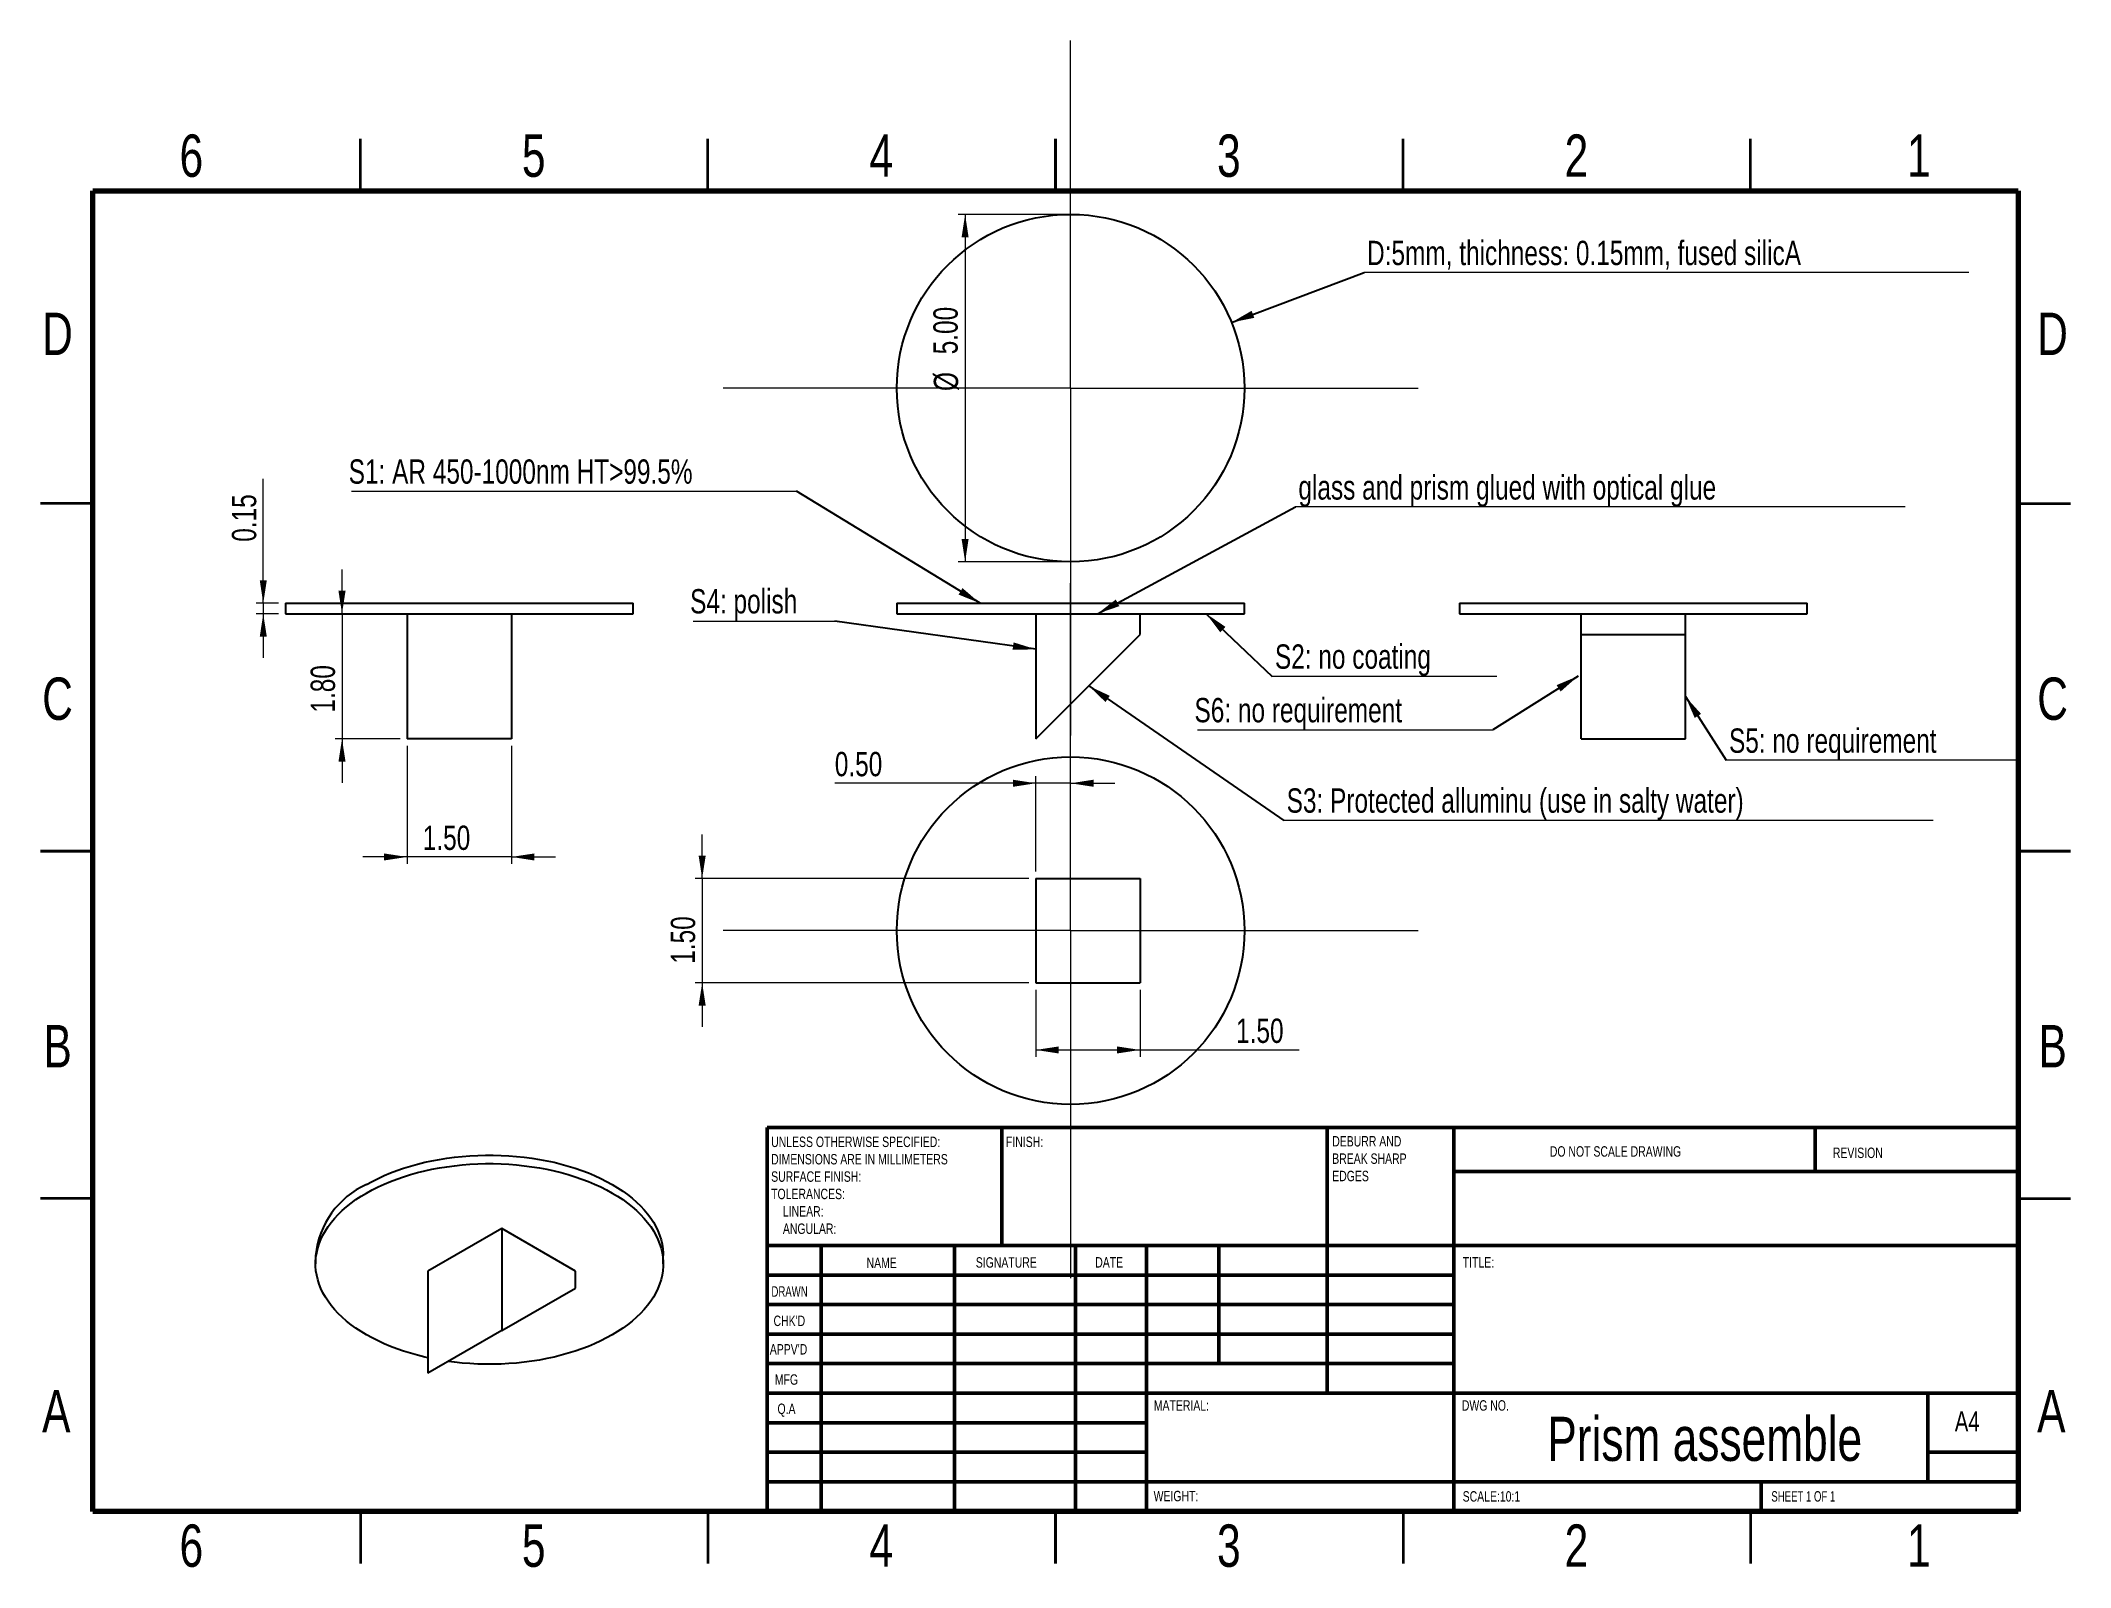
# Model space of a CAD drawing. Header units: millimetres. Extents: x 2 to 294, y 2 to 222.
import ezdxf

# ---------------------------------------------------------------- set-up
doc = ezdxf.new("R2010")
doc.units = ezdxf.units.MM
doc.styles.add('SLDTEXTSTYLE0', font='TXT', dxfattribs={"width": 0.75})
doc.styles.add('SLDTEXTSTYLE1', font='TXT', dxfattribs={"width": 0.686449})
doc.styles.add('SLDTEXTSTYLE2', font='TXT', dxfattribs={"width": 0.6875})
doc.dimstyles.new('SLDDIMSTYLE0', dxfattribs={"dimtxt": 0.18, "dimasz": 3.302, "dimexe": 0, "dimexo": 0.0625, "dimgap": 0, "dimtad": 0, "dimtih": 1, "dimtoh": 1, "dimdec": 0, "dimrnd": 1e-09, "dimzin": 0, "dimdsep": 46, "dimtxsty": 'Standard', "dimsah": 1, "dimcen": 0.09, "dimadec": 0, "dimazin": 0, "dimtfac": 3.302, "dimtdec": 0, "dimtofl": 0, "dimtmove": 0, "dimatfit": 3, "dimfxl": 0, "dimfrac": 2, "dimtolj": 1, "dimtzin": 0, "dimarcsym": 0})
doc.dimstyles.new('SLDDIMSTYLE1', dxfattribs={"dimtxt": 3.5, "dimasz": 3.302, "dimexe": 0, "dimexo": 0.0625, "dimgap": 0.875, "dimtad": 1, "dimlfac": 0.1, "dimrnd": 1e-09, "dimzin": 4, "dimdsep": 46, "dimtxsty": 'SLDTEXTSTYLE0', "dimsah": 1, "dimcen": 0.09, "dimadec": 0, "dimazin": 1, "dimtfac": 1, "dimtofl": 0, "dimtmove": 0, "dimatfit": 3, "dimfxl": 0, "dimfrac": 2, "dimtolj": 1, "dimtzin": 12, "dimarcsym": 0})
doc.dimstyles.new('SLDDIMSTYLE2', dxfattribs={"dimtxt": 3.5, "dimasz": 3.302, "dimexe": 0, "dimexo": 0.0625, "dimgap": 0.875, "dimtad": 1, "dimlfac": 0.1, "dimrnd": 1e-09, "dimzin": 0, "dimdsep": 46, "dimtxsty": 'SLDTEXTSTYLE0', "dimsah": 1, "dimcen": 0.09, "dimadec": 0, "dimazin": 0, "dimtfac": 1, "dimtmove": 0, "dimatfit": 0, "dimfxl": 0, "dimfrac": 2, "dimtolj": 1, "dimtzin": 12, "dimarcsym": 0})
doc.dimstyles.new('SLDDIMSTYLE3', dxfattribs={"dimtxt": 3.5, "dimasz": 3.302, "dimexe": 0, "dimexo": 0.0625, "dimgap": 0.875, "dimtad": 1, "dimlfac": 0.1, "dimrnd": 1e-09, "dimzin": 4, "dimdsep": 46, "dimtxsty": 'SLDTEXTSTYLE0', "dimsah": 1, "dimcen": 0.09, "dimadec": 0, "dimazin": 1, "dimtfac": 1, "dimtmove": 0, "dimatfit": 0, "dimfxl": 0, "dimfrac": 2, "dimtolj": 1, "dimtzin": 12, "dimarcsym": 0})
doc.dimstyles.new('SLDDIMSTYLE4', dxfattribs={"dimtxt": 3.5, "dimasz": 3.302, "dimexe": 0, "dimexo": 0.0625, "dimgap": 0.875, "dimtad": 1, "dimlfac": 0.1, "dimrnd": 1e-09, "dimdsep": 46, "dimtxsty": 'SLDTEXTSTYLE0', "dimsah": 1, "dimcen": 0.09, "dimadec": 0, "dimazin": 2, "dimtfac": 1, "dimtmove": 0, "dimatfit": 0, "dimfxl": 0, "dimfrac": 2, "dimtolj": 1, "dimtzin": 12, "dimarcsym": 0})

# ---------------------------------------------------------------- blocks, each defined once
blk = doc.blocks.new('SW_NOTE_0')
at = {"color": 0, "linetype": 'Continuous', "lineweight": 0, "char_height": 1.5, "attachment_point": 1, "style": 'SLDTEXTSTYLE0'}
for s, insert in [('UNLESS OTHERWISE SPECIFIED:', (0, 1.93)), ('DIMENSIONS ARE IN MILLIMETERS', (0, -0.57)), ('TOLERANCES:', (0, -5.57)), ('SURFACE FINISH:', (0, -3.07)), ('LINEAR:', (1.69, -8.07)), ('ANGULAR:', (1.69, -10.57))]:
    blk.add_mtext(s, dxfattribs=dict(at, insert=insert))
blk = doc.blocks.new('SW_NOTE_0_1')
at = {"color": 0, "linetype": 'Continuous', "lineweight": 0, "char_height": 1.5, "attachment_point": 1, "style": 'SLDTEXTSTYLE0'}
for s, insert in [('DEBURR AND', (0, 1.93)), ('BREAK SHARP', (0, -0.57)), ('EDGES', (0, -3.07))]:
    blk.add_mtext(s, dxfattribs=dict(at, insert=insert))
blk = doc.blocks.new('SW_NOTE_0_2')
at = {"color": 0, "linetype": 'Continuous', "lineweight": 0}
blk.add_line((32.34, 0), (0, 0), dxfattribs=at)
at = {"color": 0, "linetype": 'Continuous', "lineweight": 0, "insert": (0.42, 4.62), "char_height": 3.5, "attachment_point": 1, "style": 'SLDTEXTSTYLE0'}
blk.add_mtext('S2: no coating', dxfattribs=at)
blk = doc.blocks.new('SW_NOTE_0_3')
at = {"color": 0, "linetype": 'Continuous', "lineweight": 0}
blk.add_line((93.41, 0), (0, 0), dxfattribs=at)
at = {"color": 0, "linetype": 'Continuous', "lineweight": 0, "insert": (0.42, 4.6), "char_height": 3.5, "attachment_point": 1, "style": 'SLDTEXTSTYLE0'}
blk.add_mtext('S3: Protected alluminu (use in salty water)', dxfattribs=at)
blk = doc.blocks.new('SW_NOTE_0_4')
at = {"color": 0, "linetype": 'Continuous', "lineweight": 0}
blk.add_line((87.7, 0), (0, 0), dxfattribs=at)
at = {"color": 0, "linetype": 'Continuous', "lineweight": 0, "insert": (0.42, 4.55), "char_height": 3.5, "attachment_point": 1, "style": 'SLDTEXTSTYLE0'}
blk.add_mtext('glass and prism glued with optical glue', dxfattribs=at)
blk = doc.blocks.new('SW_NOTE_0_5')
at = {"color": 0, "linetype": 'Continuous', "lineweight": 0}
blk.add_line((-20.37, 0), (0, 0), dxfattribs=at)
at = {"color": 0, "linetype": 'Continuous', "lineweight": 0, "insert": (-20.83, 4.59), "char_height": 3.5, "attachment_point": 1, "style": 'SLDTEXTSTYLE0'}
blk.add_mtext('S4: polish', dxfattribs=at)
blk = doc.blocks.new('SW_NOTE_0_6')
at = {"color": 0, "linetype": 'Continuous', "lineweight": 0}
blk.add_line((-42.47, 0), (0, 0), dxfattribs=at)
at = {"color": 0, "linetype": 'Continuous', "lineweight": 0, "insert": (-42.92, 4.56), "char_height": 3.5, "attachment_point": 1, "style": 'SLDTEXTSTYLE0'}
blk.add_mtext('S6: no requirement', dxfattribs=at)
blk = doc.blocks.new('SW_NOTE_0_7')
at = {"color": 0, "linetype": 'Continuous', "lineweight": 0}
blk.add_line((-64.03, 0), (0, 0), dxfattribs=at)
at = {"color": 0, "linetype": 'Continuous', "lineweight": 0, "insert": (-64.44, 4.58), "char_height": 3.5, "attachment_point": 1, "style": 'SLDTEXTSTYLE0'}
blk.add_mtext('S1: AR 450-1000nm HT>99.5%', dxfattribs=at)
blk = doc.blocks.new('_D')
at = {"color": 7, "linetype": 'Continuous', "lineweight": 0}
for p, q in [((149.67, 196.62), (134.5, 196.62)), ((135.5, 196.62), (135.5, 146.62)), ((149.67, 146.62), (134.5, 146.62))]:
    blk.add_line(p, q, dxfattribs=at)
at = {"color": 7, "linetype": 'Continuous', "lineweight": 18}
for points in [[(135.5, 196.62), (134.99, 193.32), (136, 193.32)], [(135.5, 146.62), (136, 149.92), (134.99, 149.92)]]:
    blk.add_solid(points, dxfattribs=at)
at = {"color": 7, "linetype": 'Continuous', "lineweight": 18, "char_height": 3.5, "attachment_point": 1, "rotation": 90, "style": 'SLDTEXTSTYLE0'}
for s, insert in [('5.00', (130.93, 176.48)), ('%%c', (130.99, 171.2))]:
    blk.add_mtext(s, dxfattribs=dict(at, insert=insert))
blk = doc.blocks.new('SW_NOTE_0_8')
at = {"color": 0, "linetype": 'Continuous', "lineweight": 0}
blk.add_line((86.99, 0), (0, 0), dxfattribs=at)
at = {"color": 0, "linetype": 'Continuous', "lineweight": 0, "insert": (0.4, 4.54), "char_height": 3.5, "attachment_point": 1, "style": 'SLDTEXTSTYLE0'}
blk.add_mtext('D:5mm, thichness: 0.15mm, fused silicA', dxfattribs=at)
blk = doc.blocks.new('SW_CENTERMARKSYMBOL_0')
at = {"color": 0, "linetype": 'Continuous', "lineweight": 18}
for p, q in [((0, 25), (0, 50)), ((0, 0), (0, 25)), ((-25, 0), (-50, 0)), ((0, 0), (-25, 0)), ((0, 0), (0, -25)), ((0, 0), (25, 0)), ((25, 0), (50, 0)), ((0, -25), (0, -50))]:
    blk.add_line(p, q, dxfattribs=at)
blk = doc.blocks.new('_D_1')
at = {"color": 7, "linetype": 'Continuous', "lineweight": 0}
for p, q in [((145.67, 114.76), (116.75, 114.76)), ((145.67, 102.06), (145.67, 115.76)), ((150.67, 114.76), (145.67, 114.76)), ((150.67, 114.76), (157.02, 114.76))]:
    blk.add_line(p, q, dxfattribs=at)
at = {"color": 7, "linetype": 'Continuous', "lineweight": 18}
for points in [[(145.67, 114.76), (142.37, 115.27), (142.37, 114.25)], [(150.67, 114.76), (153.97, 114.25), (153.97, 115.27)]]:
    blk.add_solid(points, dxfattribs=at)
at = {"color": 7, "linetype": 'Continuous', "lineweight": 18, "insert": (116.75, 119.27), "char_height": 3.5, "attachment_point": 1, "style": 'SLDTEXTSTYLE0'}
blk.add_mtext('0.50', dxfattribs=at)
blk = doc.blocks.new('_D_2')
at = {"color": 7, "linetype": 'Continuous', "lineweight": 0}
for p, q in [((145.67, 85.06), (145.67, 75.39)), ((160.67, 85.06), (160.67, 75.39)), ((145.67, 76.39), (160.67, 76.39)), ((160.67, 76.39), (183.53, 76.39))]:
    blk.add_line(p, q, dxfattribs=at)
at = {"color": 7, "linetype": 'Continuous', "lineweight": 18}
for points in [[(145.67, 76.39), (148.97, 75.88), (148.97, 76.89)], [(160.67, 76.39), (157.37, 76.89), (157.37, 75.88)]]:
    blk.add_solid(points, dxfattribs=at)
at = {"color": 7, "linetype": 'Continuous', "lineweight": 18, "insert": (174.48, 80.9), "char_height": 3.5, "attachment_point": 1, "style": 'SLDTEXTSTYLE0'}
blk.add_mtext('1.50', dxfattribs=at)
blk = doc.blocks.new('_D_3')
at = {"color": 7, "linetype": 'Continuous', "lineweight": 0}
for p, q in [((97.67, 101.06), (97.67, 107.41)), ((144.67, 101.06), (96.67, 101.06)), ((97.67, 101.06), (97.67, 86.06)), ((144.67, 86.06), (96.67, 86.06)), ((97.67, 86.06), (97.67, 79.71))]:
    blk.add_line(p, q, dxfattribs=at)
at = {"color": 7, "linetype": 'Continuous', "lineweight": 18}
for points in [[(97.67, 101.06), (98.18, 104.36), (97.16, 104.36)], [(97.67, 86.06), (97.16, 82.75), (98.18, 82.75)]]:
    blk.add_solid(points, dxfattribs=at)
at = {"color": 7, "linetype": 'Continuous', "lineweight": 18, "insert": (93.16, 88.79), "char_height": 3.5, "attachment_point": 1, "rotation": 90, "style": 'SLDTEXTSTYLE0'}
blk.add_mtext('1.50', dxfattribs=at)
blk = doc.blocks.new('SW_CENTERMARKSYMBOL_1')
at = {"color": 0, "linetype": 'Continuous', "lineweight": 18}
for p, q in [((0, 25), (0, 50)), ((0, 0), (0, 25)), ((-25, 0), (-50, 0)), ((0, 0), (-25, 0)), ((0, 0), (0, -25)), ((0, 0), (25, 0)), ((25, 0), (50, 0)), ((0, -25), (0, -50))]:
    blk.add_line(p, q, dxfattribs=at)
blk = doc.blocks.new('SW_NOTE_0_9')
at = {"color": 0, "linetype": 'Continuous', "lineweight": 0}
blk.add_line((42.24, 0), (0, 0), dxfattribs=at)
at = {"color": 0, "linetype": 'Continuous', "lineweight": 0, "insert": (0.39, 4.56), "char_height": 3.5, "attachment_point": 1, "style": 'SLDTEXTSTYLE0'}
blk.add_mtext('S5: no requirement', dxfattribs=at)
blk = doc.blocks.new('_D_4')
at = {"color": 7, "linetype": 'Continuous', "lineweight": 0}
for p, q in [((34.53, 140.65), (34.53, 158.56)), ((36.72, 140.65), (33.53, 140.65)), ((34.53, 140.65), (34.53, 139.15)), ((36.72, 139.15), (33.53, 139.15)), ((34.53, 139.15), (34.53, 132.8))]:
    blk.add_line(p, q, dxfattribs=at)
at = {"color": 7, "linetype": 'Continuous', "lineweight": 18}
for points in [[(34.53, 140.65), (35.04, 143.95), (34.03, 143.95)], [(34.53, 139.15), (34.03, 135.85), (35.04, 135.85)]]:
    blk.add_solid(points, dxfattribs=at)
at = {"color": 7, "linetype": 'Continuous', "lineweight": 18, "insert": (30.02, 149.51), "char_height": 3.5, "attachment_point": 1, "rotation": 90, "style": 'SLDTEXTSTYLE0'}
blk.add_mtext('0.15', dxfattribs=at)
blk = doc.blocks.new('_D_5')
at = {"color": 7, "linetype": 'Continuous', "lineweight": 0}
for p, q in [((45.86, 139.15), (45.86, 145.5)), ((54.22, 139.15), (44.86, 139.15)), ((45.86, 139.15), (45.86, 121.15)), ((54.22, 121.15), (44.86, 121.15)), ((45.86, 121.15), (45.86, 114.8))]:
    blk.add_line(p, q, dxfattribs=at)
at = {"color": 7, "linetype": 'Continuous', "lineweight": 18}
for points in [[(45.86, 139.15), (46.37, 142.45), (45.35, 142.45)], [(45.86, 121.15), (45.35, 117.85), (46.37, 117.85)]]:
    blk.add_solid(points, dxfattribs=at)
at = {"color": 7, "linetype": 'Continuous', "lineweight": 18, "insert": (41.35, 124.93), "char_height": 3.5, "attachment_point": 1, "rotation": 90, "style": 'SLDTEXTSTYLE0'}
blk.add_mtext('1.80', dxfattribs=at)
blk = doc.blocks.new('_D_6')
at = {"color": 7, "linetype": 'Continuous', "lineweight": 0}
for p, q in [((55.22, 120.15), (55.22, 103.16)), ((70.22, 120.15), (70.22, 103.16)), ((55.22, 104.16), (48.87, 104.16)), ((70.22, 104.16), (55.22, 104.16)), ((70.22, 104.16), (76.57, 104.16))]:
    blk.add_line(p, q, dxfattribs=at)
at = {"color": 7, "linetype": 'Continuous', "lineweight": 18}
for points in [[(55.22, 104.16), (51.92, 104.66), (51.92, 103.65)], [(70.22, 104.16), (73.53, 103.65), (73.53, 104.66)]]:
    blk.add_solid(points, dxfattribs=at)
at = {"color": 7, "linetype": 'Continuous', "lineweight": 18, "insert": (57.48, 108.67), "char_height": 3.5, "attachment_point": 1, "style": 'SLDTEXTSTYLE0'}
blk.add_mtext('1.50', dxfattribs=at)

msp = doc.modelspace()

# ---------------------------------------------------------------- linework, layer by layer
at = {"color": 7, "linetype": 'Continuous', "lineweight": 35}
for p, q in [((48.5, 200), (48.5, 207.5)), ((98.5, 200), (98.5, 207.5)), ((148.5, 207.5), (148.5, 200)), ((148.5, 200), (148.5, 207.5)), ((198.5, 200), (198.5, 207.5)), ((248.5, 200), (248.5, 207.5)), ((10, 155), (2.5, 155)), ((287, 155), (294.5, 155)), ((2.5, 105), (10, 105)), ((10, 105), (2.5, 105)), ((294.5, 105), (287, 105)), ((287, 105), (294.5, 105)), ((10, 55), (2.5, 55)), ((287, 55), (294.5, 55)), ((48.5, 10), (48.5, 2.5)), ((98.5, 10), (98.5, 2.5)), ((148.5, 2.5), (148.5, 10)), ((148.5, 10), (148.5, 2.5)), ((198.5, 10), (198.5, 2.5)), ((248.5, 10), (248.5, 2.5))]:
    msp.add_line(p, q, dxfattribs=at)
at = {"color": 7, "linetype": 'Continuous', "lineweight": 70}
for p, q in [((10, 10), (10, 200)), ((10, 200), (287, 200)), ((287, 200), (287, 10)), ((287, 10), (10, 10))]:
    msp.add_line(p, q, dxfattribs=at)
at = {"color": 7, "linetype": 'Continuous', "lineweight": 25}
for p, q in [((37.724, 140.652), (37.724, 139.152)), ((37.724, 140.652), (62.724, 140.652)), ((62.724, 140.652), (87.724, 140.652)), ((87.724, 139.152), (87.724, 140.652)), ((125.669, 140.652), (125.669, 139.152)), ((125.669, 140.652), (175.669, 140.652)), ((175.669, 139.152), (175.669, 140.652)), ((206.626, 140.652), (206.626, 139.152)), ((206.626, 140.652), (256.626, 140.652)), ((256.626, 139.152), (256.626, 140.652)), ((37.724, 139.152), (62.724, 139.152)), ((55.224, 139.152), (55.224, 121.152)), ((62.724, 139.152), (87.724, 139.152)), ((70.224, 139.152), (70.224, 121.152)), ((125.669, 139.152), (175.669, 139.152)), ((145.669, 139.152), (145.669, 121.152)), ((160.669, 136.152), (160.669, 139.152)), ((206.626, 139.152), (256.626, 139.152)), ((224.126, 136.152), (224.126, 139.152)), ((239.126, 136.152), (239.126, 139.152)), ((145.669, 121.152), (160.669, 136.152)), ((224.126, 136.152), (239.126, 136.152)), ((224.126, 121.152), (224.126, 136.152)), ((239.126, 121.152), (239.126, 136.152)), ((70.224, 121.152), (55.224, 121.152)), ((224.126, 121.152), (239.126, 121.152)), ((145.669, 101.055), (160.669, 101.055)), ((145.669, 101.055), (145.669, 86.055)), ((160.669, 101.055), (160.669, 86.055)), ((145.669, 86.055), (160.669, 86.055)), ((68.828, 50.7), (58.222, 44.577)), ((79.435, 44.577), (68.828, 50.7)), ((68.828, 50.7), (68.828, 36.002)), ((42.061, 46.822), (42.061, 45.597)), ((92.061, 45.597), (92.061, 46.822)), ((58.222, 44.577), (58.222, 29.879)), ((79.435, 42.127), (79.435, 44.577)), ((68.828, 36.002), (79.435, 42.127)), ((68.828, 36.002), (58.222, 29.879))]:
    msp.add_line(p, q, dxfattribs=at)
at = {"color": 7, "linetype": 'Continuous', "lineweight": 50}
for p, q in [((107, 65.25), (287, 65.25)), ((107, 65.25), (107, 10)), ((140.8, 48.25), (140.8, 65.25)), ((187.6, 65.25), (187.6, 27)), ((205.8, 65.25), (205.8, 10)), ((257.8, 58.875), (257.8, 65.25)), ((287, 58.875), (205.8, 58.875)), ((287, 48.25), (107, 48.25)), ((114.8, 48.25), (114.8, 10)), ((133.991, 48.25), (133.991, 10)), ((151.399, 48.25), (151.399, 10)), ((161.6, 10), (161.6, 48.25)), ((172, 31.25), (172, 48.25)), ((205.8, 44), (107, 44)), ((205.8, 39.75), (107, 39.75)), ((205.8, 35.5), (107, 35.5)), ((205.8, 31.25), (107, 31.25)), ((161.6, 27), (107, 27)), ((161.6, 27), (287, 27)), ((274, 14.25), (274, 27)), ((161.6, 22.75), (107, 22.75)), ((161.6, 18.5), (107, 18.5)), ((287, 18.5), (274, 18.5)), ((107, 14.25), (287, 14.25)), ((250, 10), (250, 14.25))]:
    msp.add_line(p, q, dxfattribs=at)
at = {"color": 7, "linetype": 'Continuous', "lineweight": 25, "flags": 128}
for points in [[(49.383, 57.027), (50.194, 57.475), (51.039, 57.901), (51.916, 58.305), (52.824, 58.685), (53.76, 59.042), (54.723, 59.374), (55.711, 59.681), (56.722, 59.962), (57.753, 60.217), (58.804, 60.444), (59.871, 60.644), (60.952, 60.817), (62.046, 60.961), (63.15, 61.076), (64.262, 61.163), (65.379, 61.221), (66.5, 61.25), (67.622, 61.25), (68.742, 61.221), (69.86, 61.163), (70.971, 61.076), (72.075, 60.961), (73.169, 60.817), (74.251, 60.644), (75.318, 60.444), (76.368, 60.217), (77.4, 59.962), (78.41, 59.681), (79.398, 59.374), (80.361, 59.042), (81.298, 58.685), (82.205, 58.305), (83.083, 57.901), (83.927, 57.475), (84.738, 57.027), (85.514, 56.559), (86.252, 56.071), (86.951, 55.565), (87.611, 55.041), (88.229, 54.5), (88.804, 53.944), (89.336, 53.374), (89.823, 52.79), (90.264, 52.195), (90.658, 51.589), (91.004, 50.973), (91.303, 50.348), (91.553, 49.717), (91.753, 49.08), (91.903, 48.438), (92.004, 47.793), (92.054, 47.146), (92.061, 46.822)], [(49.383, 55.802), (50.194, 56.25), (51.039, 56.676), (51.916, 57.08), (52.824, 57.46), (53.76, 57.817), (54.723, 58.149), (55.711, 58.456), (56.722, 58.737), (57.753, 58.992), (58.804, 59.219), (59.871, 59.42), (60.952, 59.592), (62.046, 59.736), (63.15, 59.852), (64.262, 59.939), (65.379, 59.997), (66.5, 60.026), (67.622, 60.026), (68.742, 59.997), (69.86, 59.939), (70.971, 59.852), (72.075, 59.736), (73.169, 59.592), (74.251, 59.42), (75.318, 59.219), (76.368, 58.992), (77.4, 58.737), (78.41, 58.456), (79.398, 58.149), (80.361, 57.817), (81.298, 57.46), (82.205, 57.08), (83.083, 56.676), (83.927, 56.25), (84.738, 55.802), (85.514, 55.334), (86.252, 54.846), (86.951, 54.34), (87.611, 53.816), (88.229, 53.275), (88.804, 52.719), (89.336, 52.149), (89.823, 51.566), (90.264, 50.97), (90.658, 50.364), (91.004, 49.748), (91.303, 49.123), (91.553, 48.492), (91.753, 47.855), (91.903, 47.213), (92.004, 46.568), (92.054, 45.921), (92.054, 45.273), (92.004, 44.626), (91.903, 43.981), (91.753, 43.339), (91.553, 42.702), (91.303, 42.071), (91.004, 41.446), (90.658, 40.83), (90.264, 40.224), (89.823, 39.629), (89.336, 39.045), (88.804, 38.475), (88.229, 37.919), (87.611, 37.378), (86.951, 36.854), (86.252, 36.348), (85.514, 35.86), (84.738, 35.392), (83.927, 34.944), (83.083, 34.518), (82.205, 34.114), (81.298, 33.734), (80.361, 33.377), (79.398, 33.045), (78.41, 32.738), (77.4, 32.457), (76.368, 32.202), (75.318, 31.975), (74.251, 31.775), (73.169, 31.602), (72.075, 31.458), (70.971, 31.343), (69.86, 31.256), (68.742, 31.198), (67.622, 31.169), (66.5, 31.169), (65.379, 31.198), (64.262, 31.256), (63.15, 31.343), (62.046, 31.458), (61.157, 31.573)], [(58.222, 32.097), (57.753, 32.202), (56.722, 32.457), (55.711, 32.738), (54.723, 33.045), (53.76, 33.377), (52.824, 33.734), (51.916, 34.114), (51.039, 34.518), (50.194, 34.944), (49.383, 35.392), (48.608, 35.86), (47.87, 36.348), (47.17, 36.854), (46.511, 37.378), (45.893, 37.919), (45.317, 38.475), (44.785, 39.045), (44.299, 39.629), (43.858, 40.224), (43.464, 40.83), (43.117, 41.446), (42.818, 42.071), (42.569, 42.702), (42.368, 43.339), (42.218, 43.981), (42.117, 44.626), (42.067, 45.273), (42.067, 45.921), (42.117, 46.568), (42.218, 47.213), (42.368, 47.855), (42.569, 48.492), (42.818, 49.123), (43.117, 49.748), (43.464, 50.364), (43.858, 50.97), (44.299, 51.566), (44.785, 52.149), (45.317, 52.719), (45.893, 53.275), (46.511, 53.816), (47.17, 54.34), (47.87, 54.846), (48.608, 55.334), (49.383, 55.802)]]:
    msp.add_lwpolyline(points, dxfattribs=at)
at = {"color": 7, "linetype": 'Continuous', "lineweight": 25}
for centre in [(150.669, 171.621), (150.669, 93.555)]:
    msp.add_circle(centre, 25, dxfattribs=at)
msp.add_arc((54.534, 45.602), 12.532, 114.26654, 174.41332, dxfattribs=at)

# ---------------------------------------------------------------- block references
at = {"color": 7, "linetype": 'Continuous', "lineweight": 0}
for name, p in [('SW_CENTERMARKSYMBOL_0', (150.669, 171.621)), ('SW_NOTE_0_8', (192.92, 188.275)), ('SW_NOTE_0_7', (111.264, 156.779)), ('SW_NOTE_0_4', (183.021, 154.529)), ('SW_CENTERMARKSYMBOL_1', (150.669, 93.555)), ('SW_NOTE_0_5', (116.768, 138.106)), ('SW_NOTE_0_2', (179.646, 130.12)), ('SW_NOTE_0_6', (211.415, 122.471)), ('SW_NOTE_0_9', (245.001, 118.084)), ('SW_NOTE_0_3', (181.334, 109.423)), ('SW_NOTE_0', (107.594, 61.987)), ('SW_NOTE_0_1', (188.309, 62.069))]:
    msp.add_blockref(name, p, dxfattribs=at)

# ---------------------------------------------------------------- texts
for s, insert, char_height, attachment_point, style in [('6', (24.189, 208.114), 6.096, 2, 'SLDTEXTSTYLE0'), ('5', (73.439, 208.114), 6.096, 2, 'SLDTEXTSTYLE0'), ('4', (123.439, 208.114), 6.096, 2, 'SLDTEXTSTYLE0'), ('3', (173.439, 208.114), 6.096, 2, 'SLDTEXTSTYLE0'), ('2', (223.439, 208.114), 6.096, 2, 'SLDTEXTSTYLE0'), ('1', (272.689, 208.114), 6.096, 2, 'SLDTEXTSTYLE0'), ('D', (4.93, 182.476), 6.096, 2, 'SLDTEXTSTYLE0'), ('D', (291.93, 182.476), 6.096, 2, 'SLDTEXTSTYLE0'), ('C', (4.937, 129.976), 6.096, 2, 'SLDTEXTSTYLE0'), ('C', (291.937, 129.976), 6.096, 2, 'SLDTEXTSTYLE0'), ('B', (4.953, 79.976), 6.096, 2, 'SLDTEXTSTYLE0'), ('B', (291.953, 79.976), 6.096, 2, 'SLDTEXTSTYLE0'), ('FINISH:', (141.371, 63.919), 1.5, 1, 'SLDTEXTSTYLE0'), ('DO NOT SCALE DRAWING', (219.615, 62.533), 1.5, 1, 'SLDTEXTSTYLE0'), ('REVISION', (260.328, 62.335), 1.5, 1, 'SLDTEXTSTYLE0'), ('NAME', (121.322, 46.501), 1.5, 1, 'SLDTEXTSTYLE0'), ('SIGNATURE', (137.034, 46.562), 1.5, 1, 'SLDTEXTSTYLE0'), ('DATE', (154.215, 46.576), 1.5, 1, 'SLDTEXTSTYLE0'), ('TITLE:', (207.09, 46.576), 1.5, 1, 'SLDTEXTSTYLE0'), ('DRAWN', (107.643, 42.385), 1.5, 1, 'SLDTEXTSTYLE1'), ("CHK'D", (107.939, 38.162), 1.5, 1, 'SLDTEXTSTYLE0'), ("APPV'D", (107.402, 34.066), 1.5, 1, 'SLDTEXTSTYLE0'), ('MFG', (108.124, 29.716), 1.5, 1, 'SLDTEXTSTYLE0'), ('A', (4.757, 27.476), 6.096, 2, 'SLDTEXTSTYLE0'), ('A', (291.757, 27.476), 6.096, 2, 'SLDTEXTSTYLE0'), ('Q.A', (108.509, 25.505), 1.5, 1, 'SLDTEXTSTYLE0'), ('MATERIAL:', (162.646, 25.986), 1.5, 1, 'SLDTEXTSTYLE0'), ('DWG NO.', (206.953, 25.986), 1.5, 1, 'SLDTEXTSTYLE0'), ('Prism assemble', (241.895, 23.607), 6.35, 2, 'SLDTEXTSTYLE0'), ('A4', (277.871, 24.406), 2.9104, 1, 'SLDTEXTSTYLE0'), ('WEIGHT:', (162.618, 12.949), 1.4986, 1, 'SLDTEXTSTYLE0'), ('SCALE:10:1', (207.074, 12.9), 1.5, 1, 'SLDTEXTSTYLE0'), ('SHEET 1 OF 1', (251.478, 12.9), 1.5, 1, 'SLDTEXTSTYLE2'), ('6', (24.189, 8.114), 6.096, 2, 'SLDTEXTSTYLE0'), ('5', (73.439, 8.114), 6.096, 2, 'SLDTEXTSTYLE0'), ('4', (123.439, 8.114), 6.096, 2, 'SLDTEXTSTYLE0'), ('3', (173.439, 8.114), 6.096, 2, 'SLDTEXTSTYLE0'), ('2', (223.439, 8.114), 6.096, 2, 'SLDTEXTSTYLE0'), ('1', (272.689, 8.114), 6.096, 2, 'SLDTEXTSTYLE0')]:
    msp.add_mtext(s, dxfattribs=dict(at, insert=insert, char_height=char_height, attachment_point=attachment_point, style=style))

# ---------------------------------------------------------------- dimensions: what is measured, and where the dimension line sits
at = {"color": 7, "linetype": 'Continuous', "lineweight": 18}
dim = msp.add_linear_dim(base=(135.497, 146.621), p1=(150.669, 196.621), p2=(150.669, 146.621), angle=90, text='%%c<>', dimstyle='SLDDIMSTYLE1', dxfattribs=at)
dim.commit()
dim.dimension.update_dxf_attribs({"geometry": '_D', "text_midpoint": (135.497, 178.368), "dimtype": 160})
for base, p1, p2, dimstyle, picture, middle in [((34.533, 139.152), (37.724, 140.652), (37.724, 139.152), 'SLDDIMSTYLE4', '_D_4', (34.533, 154.032)), ((45.857, 121.152), (55.224, 139.152), (55.224, 121.152), 'SLDDIMSTYLE3', '_D_5', (45.857, 129.456)), ((97.669, 86.055), (145.669, 101.055), (145.669, 86.055), 'SLDDIMSTYLE3', '_D_3', (97.669, 93.314))]:
    dim = msp.add_linear_dim(base=base, p1=p1, p2=p2, angle=90, dimstyle=dimstyle, dxfattribs=at)
    dim.commit()
    dim.dimension.update_dxf_attribs({"geometry": picture, "text_midpoint": middle, "dimtype": 160})
for base, p1, p2, dimstyle, picture, middle in [((145.669, 114.758), (150.669, 143.555), (145.669, 101.055), 'SLDDIMSTYLE2', '_D_1', (121.273, 114.758)), ((55.224, 104.157), (70.224, 121.152), (55.224, 121.152), 'SLDDIMSTYLE3', '_D_6', (62.001, 104.157)), ((160.669, 76.385), (145.669, 86.055), (160.669, 86.055), 'SLDDIMSTYLE1', '_D_2', (179.002, 76.385))]:
    dim = msp.add_linear_dim(base=base, p1=p1, p2=p2, dimstyle=dimstyle, dxfattribs=at)
    dim.commit()
    dim.dimension.update_dxf_attribs({"geometry": picture, "text_midpoint": middle, "dimtype": 160})

# ---------------------------------------------------------------- leaders
at = {"color": 7, "linetype": 'Continuous', "lineweight": 0}
for points in [[(173.815, 181.069), (192.92, 188.275)], [(137.657, 140.652), (111.264, 156.779)], [(154.524, 139.152), (183.021, 154.529)], [(145.669, 134.034), (116.768, 138.106)], [(170.185, 139.152), (179.646, 130.12)], [(153.284, 128.768), (181.334, 109.423)], [(223.675, 130.179), (211.415, 122.471)], [(239.126, 127.233), (245.001, 118.084)]]:
    msp.add_leader(points, dimstyle='SLDDIMSTYLE0', dxfattribs=at)

doc.saveas('drawing.dxf')
